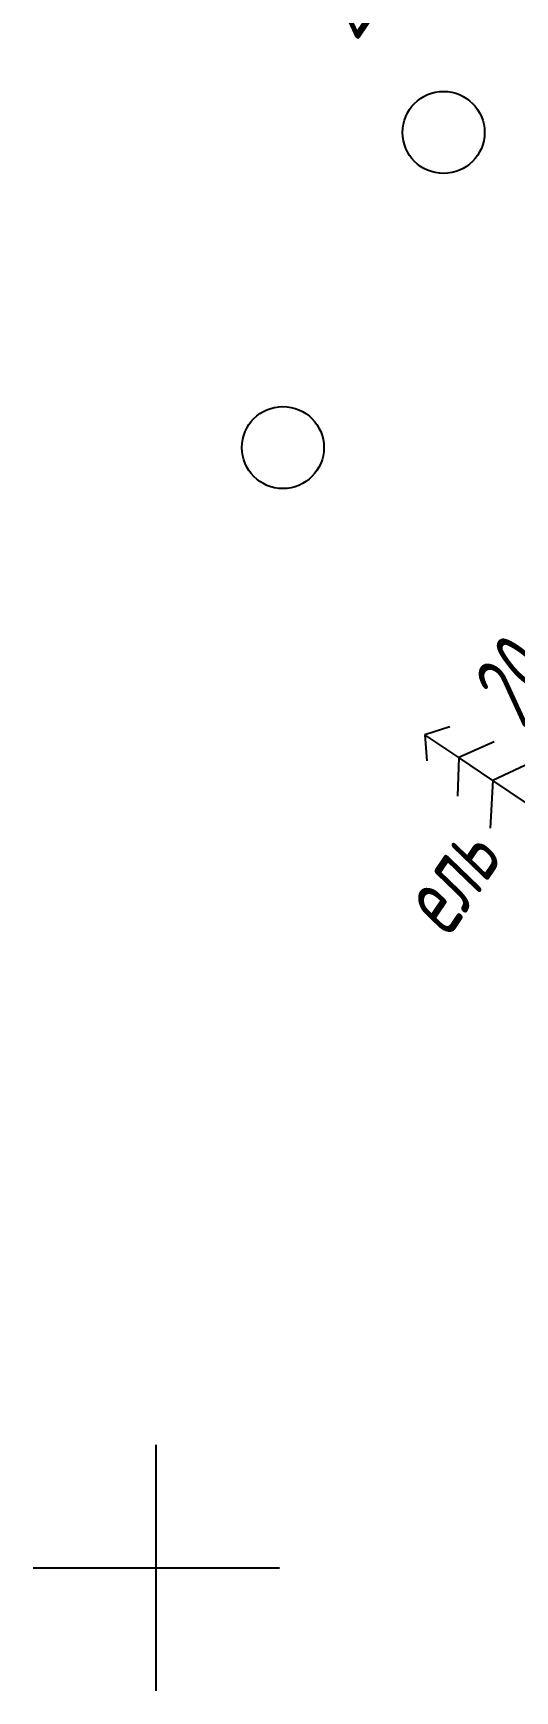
# Model space of a CAD drawing. Header units: millimetres. Extents: x -1799 to 6962, y -1020 to 4121.
# Drawn here: x 4188.4 to 4211.8, y 3072.6 to 3153.5 of the extents above; entities that cross this region are included whole.
import ezdxf

# ---------------------------------------------------------------- set-up
doc = ezdxf.new("R2010")
doc.units = ezdxf.units.MM
doc.linetypes.add('CONTI', pattern=[0])
for name, color, linetype in [('NAD_MDEFAULT', 7, 'CONTI'), ('PI_OTDEFAULT', 172, 'CONTI'), ('SETKR', 2, 'CONTI'), ('USLZNDEFAULT', 7, 'CONTI'), ('ZAPSKDEFAULT', 7, 'CONTI')]:
    doc.layers.add(name, color=color, linetype=linetype)
doc.styles.add('eskd', font='spds.shx', dxfattribs={"width": 1.2, "oblique": 15})

# ---------------------------------------------------------------- blocks, each defined once
blk = doc.blocks.new('BL_333')
at = {"color": 0}
for p, q in [((0, -6), (0, 6)), ((-6, 0), (6, 0))]:
    blk.add_line(p, q, dxfattribs=at)
blk = doc.blocks.new('BL_2004')
at = {"color": 0}
blk.add_circle((0, 0), 2, dxfattribs=at)
blk = doc.blocks.new('BL_105')
at = {"color": 0}
for p, q in [((0, 7), (-1, 6.2)), ((0, 5), (0, 7)), ((1, 6.2), (0, 7)), ((0, 5), (-1.6, 4)), ((0, 3), (0, 5)), ((1.6, 4), (0, 5)), ((0, 3), (-2, 1.8)), ((0, 0), (0, 3)), ((2, 1.8), (0, 3)), ((1.5, 0), (0, 0))]:
    blk.add_line(p, q, dxfattribs=at)

msp = doc.modelspace()

# ---------------------------------------------------------------- block references
at = {"layer": 'SETKR', "color": 82}
msp.add_blockref('BL_333', (4194.352, 3078.639), dxfattribs=at)
at = {"layer": 'USLZNDEFAULT', "color": 7, "rotation": 56}
msp.add_blockref('BL_105', (4213.237, 3115.354), dxfattribs=at)
at = {"layer": 'ZAPSKDEFAULT', "color": 7, "rotation": 56}
for p in [(4208.352, 3148.639), (4200.523, 3133.27)]:
    msp.add_blockref('BL_2004', p, dxfattribs=at)

# ---------------------------------------------------------------- texts
at = {"layer": 'NAD_MDEFAULT', "color": 7, "style": 'eskd', "oblique": 10, "width": 0.8}
for s, p in [(' 20', (4211.471, 3118.254)), (' ель', (4207.775, 3108.081))]:
    msp.add_text(s, height=3.5, rotation=56, dxfattribs=at).set_placement(p)
at = {"layer": 'PI_OTDEFAULT', "color": 172, "style": 'eskd', "oblique": 10, "width": 0.8}
msp.add_text('213.13', height=3.5, rotation=56, dxfattribs=at).set_placement((4204.106, 3153.009))

doc.saveas('drawing.dxf')
